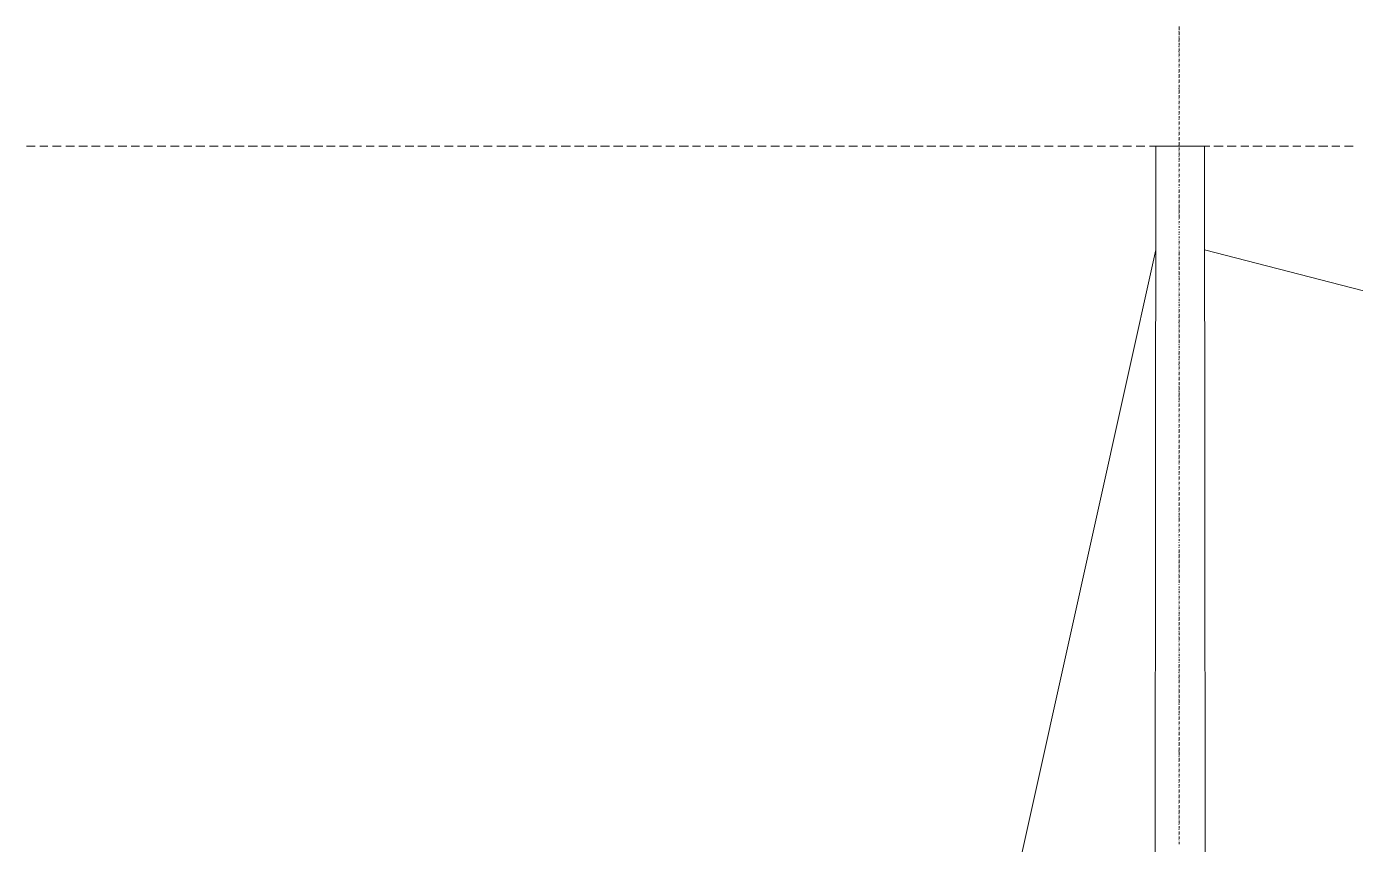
# Model space of a CAD drawing. Header units: millimetres. Extents: x 2928 to 3112, y 1220 to 1280.
# Drawn here: x 3038.499 to 3042.318, y 1256.789 to 1259.14 of the extents above; entities that cross this region are included whole.
import ezdxf

# ---------------------------------------------------------------- set-up
doc = ezdxf.new("R2010")
doc.units = ezdxf.units.MM

msp = doc.modelspace()

# ---------------------------------------------------------------- linework, layer by layer
at = {"color": 252, "linetype": 'Continuous', "lineweight": 13, "true_color": 0x989898}
for points in [[(3041.81182, 1259.12555), (3041.81016, 1259.1272), (3041.81016, 1259.1272)], [(3041.81182, 1259.11066), (3041.81016, 1259.11231), (3041.81016, 1259.11231)], [(3041.81182, 1259.13051), (3041.81182, 1259.14043), (3041.81182, 1259.14043)], [(3041.81182, 1259.11562), (3041.81182, 1259.12389), (3041.81182, 1259.12389)], [(3041.81182, 1259.10074), (3041.81182, 1259.10901), (3041.81182, 1259.10901)], [(3041.81182, 1259.09577), (3041.81016, 1259.09908), (3041.81016, 1259.09908)], [(3041.81182, 1259.08089), (3041.81016, 1259.0842), (3041.81016, 1259.0842)], [(3041.81182, 1259.066), (3041.81016, 1259.06931), (3041.81016, 1259.06931)], [(3041.81182, 1259.08585), (3041.81182, 1259.09247), (3041.81182, 1259.09247)], [(3041.81182, 1259.07097), (3041.81182, 1259.07758), (3041.81182, 1259.07758)], [(3041.81182, 1259.05277), (3041.81016, 1259.05443), (3041.81016, 1259.05443)], [(3041.81182, 1259.03789), (3041.81016, 1259.03954), (3041.81016, 1259.03954)], [(3041.81182, 1259.05608), (3041.81182, 1259.0627), (3041.81182, 1259.0627)], [(3041.81182, 1259.04119), (3041.81182, 1259.04781), (3041.81182, 1259.04781)], [(3041.81182, 1259.02631), (3041.81182, 1259.03292), (3041.81182, 1259.03292)], [(3041.81182, 1259.023), (3041.81016, 1259.02465), (3041.81016, 1259.02465)], [(3041.81182, 1259.00811), (3041.81016, 1259.00977), (3041.81016, 1259.00977)], [(3041.81182, 1258.99323), (3041.81016, 1258.99488), (3041.81016, 1258.99488)], [(3041.81182, 1259.00977), (3041.81182, 1259.01804), (3041.81182, 1259.01804)], [(3041.81182, 1258.99488), (3041.81182, 1259.00315), (3041.81182, 1259.00315)], [(3041.81182, 1258.97834), (3041.81016, 1258.98), (3041.81016, 1258.98)], [(3041.81182, 1258.96015), (3041.81016, 1258.96346), (3041.81016, 1258.96346)], [(3041.81182, 1258.98), (3041.81182, 1258.98827), (3041.81182, 1258.98827)], [(3041.81182, 1258.96511), (3041.81182, 1258.97338), (3041.81182, 1258.97338)], [(3041.81182, 1258.95022), (3041.81182, 1258.95849), (3041.81182, 1258.95849)], [(3041.81182, 1258.94692), (3041.81016, 1258.94857), (3041.81016, 1258.94857)], [(3041.81182, 1258.93203), (3041.81016, 1258.93368), (3041.81016, 1258.93368)], [(3041.81182, 1258.91714), (3041.81016, 1258.9188), (3041.81016, 1258.9188)], [(3041.81182, 1258.93534), (3041.81182, 1258.94361), (3041.81182, 1258.94361)], [(3041.81182, 1258.92045), (3041.81182, 1258.92707), (3041.81182, 1258.92707)], [(3041.81182, 1258.90226), (3041.81016, 1258.90391), (3041.81016, 1258.90391)], [(3041.81182, 1258.88737), (3041.81016, 1258.88903), (3041.81016, 1258.88903)], [(3041.81182, 1258.90557), (3041.81182, 1258.91218), (3041.81182, 1258.91218)], [(3041.81182, 1258.89068), (3041.81182, 1258.8973), (3041.81182, 1258.8973)], [(3041.81182, 1258.87579), (3041.81182, 1258.88241), (3041.81182, 1258.88241)], [(3041.81182, 1258.87249), (3041.81016, 1258.87414), (3041.81016, 1258.87414)], [(3041.81182, 1258.8576), (3041.81016, 1258.85925), (3041.81016, 1258.85925)], [(3041.81182, 1258.84271), (3041.81016, 1258.84437), (3041.81016, 1258.84437)], [(3041.81182, 1258.86091), (3041.81182, 1258.86752), (3041.81182, 1258.86752)], [(3041.81182, 1258.84602), (3041.81182, 1258.85264), (3041.81182, 1258.85264)], [(3041.81182, 1258.82783), (3041.81016, 1258.82948), (3041.81016, 1258.82948)], [(3041.81182, 1258.81294), (3041.81016, 1258.8146), (3041.81016, 1258.8146)], [(3041.81182, 1258.82948), (3041.81182, 1258.83775), (3041.81182, 1258.83775)], [(3041.81182, 1258.8146), (3041.81182, 1258.82287), (3041.81182, 1258.82287)], [(3041.81182, 1258.79971), (3041.81182, 1258.80798), (3041.81182, 1258.80798)], [(3038.52369, 1258.7964), (3038.49888, 1258.7964), (3038.49888, 1258.7964)], [(3038.56007, 1258.7964), (3038.53692, 1258.7964), (3038.53692, 1258.7964)], [(3038.59812, 1258.7964), (3038.57331, 1258.7964), (3038.57331, 1258.7964)], [(3038.63616, 1258.7964), (3038.61135, 1258.7964), (3038.61135, 1258.7964)], [(3038.6742, 1258.7964), (3038.64939, 1258.7964), (3038.64939, 1258.7964)], [(3038.71059, 1258.7964), (3038.68578, 1258.7964), (3038.68578, 1258.7964)], [(3038.74863, 1258.7964), (3038.72382, 1258.7964), (3038.72382, 1258.7964)], [(3038.78667, 1258.7964), (3038.76186, 1258.7964), (3038.76186, 1258.7964)], [(3038.82306, 1258.7964), (3038.7999, 1258.7964), (3038.7999, 1258.7964)], [(3038.8611, 1258.7964), (3038.83629, 1258.7964), (3038.83629, 1258.7964)], [(3038.89914, 1258.7964), (3038.87433, 1258.7964), (3038.87433, 1258.7964)], [(3038.93718, 1258.7964), (3038.91237, 1258.7964), (3038.91237, 1258.7964)], [(3038.97357, 1258.7964), (3038.95042, 1258.7964), (3038.95042, 1258.7964)], [(3039.01161, 1258.7964), (3038.98515, 1258.7964), (3038.98515, 1258.7964)], [(3039.04966, 1258.7964), (3039.02485, 1258.7964), (3039.02485, 1258.7964)], [(3039.08604, 1258.7964), (3039.06289, 1258.7964), (3039.06289, 1258.7964)], [(3039.12408, 1258.7964), (3039.09762, 1258.7964), (3039.09762, 1258.7964)], [(3039.16213, 1258.7964), (3039.13566, 1258.7964), (3039.13566, 1258.7964)], [(3039.20017, 1258.7964), (3039.1737, 1258.7964), (3039.1737, 1258.7964)], [(3039.23656, 1258.7964), (3039.21175, 1258.7964), (3039.21175, 1258.7964)], [(3039.2746, 1258.7964), (3039.24813, 1258.7964), (3039.24813, 1258.7964)], [(3039.31264, 1258.7964), (3039.28618, 1258.7964), (3039.28618, 1258.7964)], [(3039.35068, 1258.7964), (3039.32422, 1258.7964), (3039.32422, 1258.7964)], [(3039.38542, 1258.7964), (3039.36061, 1258.7964), (3039.36061, 1258.7964)], [(3039.42346, 1258.7964), (3039.39865, 1258.7964), (3039.39865, 1258.7964)], [(3039.4615, 1258.7964), (3039.43669, 1258.7964), (3039.43669, 1258.7964)], [(3039.49789, 1258.7964), (3039.47473, 1258.7964), (3039.47473, 1258.7964)], [(3039.53593, 1258.7964), (3039.51112, 1258.7964), (3039.51112, 1258.7964)], [(3039.57397, 1258.7964), (3039.54916, 1258.7964), (3039.54916, 1258.7964)], [(3039.61201, 1258.7964), (3039.5872, 1258.7964), (3039.5872, 1258.7964)], [(3039.6484, 1258.7964), (3039.62359, 1258.7964), (3039.62359, 1258.7964)], [(3039.68644, 1258.7964), (3039.66163, 1258.7964), (3039.66163, 1258.7964)], [(3039.72448, 1258.7964), (3039.69967, 1258.7964), (3039.69967, 1258.7964)], [(3039.76087, 1258.7964), (3039.73771, 1258.7964), (3039.73771, 1258.7964)], [(3039.79891, 1258.7964), (3039.7741, 1258.7964), (3039.7741, 1258.7964)], [(3039.83695, 1258.7964), (3039.81214, 1258.7964), (3039.81214, 1258.7964)], [(3039.875, 1258.7964), (3039.85019, 1258.7964), (3039.85019, 1258.7964)], [(3039.91138, 1258.7964), (3039.88492, 1258.7964), (3039.88492, 1258.7964)], [(3039.94943, 1258.7964), (3039.92462, 1258.7964), (3039.92462, 1258.7964)], [(3039.98747, 1258.7964), (3039.96266, 1258.7964), (3039.96266, 1258.7964)], [(3040.02385, 1258.7964), (3040.0007, 1258.7964), (3040.0007, 1258.7964)], [(3040.0619, 1258.7964), (3040.03543, 1258.7964), (3040.03543, 1258.7964)], [(3040.09994, 1258.7964), (3040.07347, 1258.7964), (3040.07347, 1258.7964)], [(3040.13798, 1258.7964), (3040.11152, 1258.7964), (3040.11152, 1258.7964)], [(3040.17437, 1258.7964), (3040.1479, 1258.7964), (3040.1479, 1258.7964)], [(3040.21241, 1258.7964), (3040.18595, 1258.7964), (3040.18595, 1258.7964)], [(3040.25045, 1258.7964), (3040.22399, 1258.7964), (3040.22399, 1258.7964)], [(3040.28518, 1258.7964), (3040.26203, 1258.7964), (3040.26203, 1258.7964)], [(3040.32323, 1258.7964), (3040.29842, 1258.7964), (3040.29842, 1258.7964)], [(3040.36127, 1258.7964), (3040.33646, 1258.7964), (3040.33646, 1258.7964)], [(3040.40096, 1258.7964), (3040.3745, 1258.7964), (3040.3745, 1258.7964)], [(3040.4357, 1258.7964), (3040.41254, 1258.7964), (3040.41254, 1258.7964)], [(3040.47374, 1258.7964), (3040.44893, 1258.7964), (3040.44893, 1258.7964)], [(3040.51178, 1258.7964), (3040.48697, 1258.7964), (3040.48697, 1258.7964)], [(3040.54817, 1258.7964), (3040.52501, 1258.7964), (3040.52501, 1258.7964)], [(3040.58621, 1258.7964), (3040.5614, 1258.7964), (3040.5614, 1258.7964)], [(3040.62425, 1258.7964), (3040.59944, 1258.7964), (3040.59944, 1258.7964)], [(3040.66229, 1258.7964), (3040.63748, 1258.7964), (3040.63748, 1258.7964)], [(3040.69868, 1258.7964), (3040.67553, 1258.7964), (3040.67553, 1258.7964)], [(3040.73672, 1258.7964), (3040.71191, 1258.7964), (3040.71191, 1258.7964)], [(3040.77477, 1258.7964), (3040.74996, 1258.7964), (3040.74996, 1258.7964)], [(3040.81115, 1258.7964), (3040.788, 1258.7964), (3040.788, 1258.7964)], [(3040.84919, 1258.7964), (3040.82438, 1258.7964), (3040.82438, 1258.7964)], [(3040.88724, 1258.7964), (3040.86243, 1258.7964), (3040.86243, 1258.7964)], [(3040.92528, 1258.7964), (3040.90047, 1258.7964), (3040.90047, 1258.7964)], [(3040.96167, 1258.7964), (3040.93851, 1258.7964), (3040.93851, 1258.7964)], [(3040.99971, 1258.7964), (3040.97324, 1258.7964), (3040.97324, 1258.7964)], [(3041.03775, 1258.7964), (3041.01129, 1258.7964), (3041.01129, 1258.7964)], [(3041.07579, 1258.7964), (3041.04933, 1258.7964), (3041.04933, 1258.7964)], [(3041.11218, 1258.7964), (3041.08572, 1258.7964), (3041.08572, 1258.7964)], [(3041.15022, 1258.7964), (3041.12376, 1258.7964), (3041.12376, 1258.7964)], [(3041.18826, 1258.7964), (3041.1618, 1258.7964), (3041.1618, 1258.7964)], [(3041.223, 1258.7964), (3041.19984, 1258.7964), (3041.19984, 1258.7964)], [(3041.26104, 1258.7964), (3041.23623, 1258.7964), (3041.23623, 1258.7964)], [(3041.30073, 1258.7964), (3041.27427, 1258.7964), (3041.27427, 1258.7964)], [(3041.33878, 1258.7964), (3041.31231, 1258.7964), (3041.31231, 1258.7964)], [(3041.37351, 1258.7964), (3041.3487, 1258.7964), (3041.3487, 1258.7964)], [(3041.41155, 1258.7964), (3041.38674, 1258.7964), (3041.38674, 1258.7964)], [(3041.44959, 1258.7964), (3041.42478, 1258.7964), (3041.42478, 1258.7964)], [(3041.48598, 1258.7964), (3041.46282, 1258.7964), (3041.46282, 1258.7964)], [(3041.52402, 1258.7964), (3041.49921, 1258.7964), (3041.49921, 1258.7964)], [(3041.56206, 1258.7964), (3041.53725, 1258.7964), (3041.53725, 1258.7964)], [(3041.60011, 1258.7964), (3041.5753, 1258.7964), (3041.5753, 1258.7964)], [(3041.63649, 1258.7964), (3041.61168, 1258.7964), (3041.61168, 1258.7964)], [(3041.67453, 1258.7964), (3041.64973, 1258.7964), (3041.64973, 1258.7964)], [(3041.71258, 1258.7964), (3041.68777, 1258.7964), (3041.68777, 1258.7964)], [(3041.74896, 1258.7964), (3041.72581, 1258.7964), (3041.72581, 1258.7964)], [(3041.78701, 1258.7964), (3041.7622, 1258.7964), (3041.7622, 1258.7964)], [(3041.82505, 1258.7964), (3041.80024, 1258.7964), (3041.80024, 1258.7964)], [(3041.81182, 1258.7964), (3041.81016, 1258.79806), (3041.81016, 1258.79806)], [(3041.81182, 1258.78152), (3041.81016, 1258.78317), (3041.81016, 1258.78317)], [(3041.81182, 1258.76663), (3041.81016, 1258.76829), (3041.81016, 1258.76829)], [(3041.81182, 1258.78483), (3041.81182, 1258.7931), (3041.81182, 1258.7931)], [(3041.81182, 1258.76994), (3041.81182, 1258.77821), (3041.81182, 1258.77821)], [(3041.81182, 1258.75505), (3041.81182, 1258.76332), (3041.81182, 1258.76332)], [(3041.86309, 1258.7964), (3041.83828, 1258.7964), (3041.83828, 1258.7964)], [(3041.89948, 1258.7964), (3041.87632, 1258.7964), (3041.87632, 1258.7964)], [(3041.93752, 1258.7964), (3041.91106, 1258.7964), (3041.91106, 1258.7964)], [(3041.97556, 1258.7964), (3041.9491, 1258.7964), (3041.9491, 1258.7964)], [(3042.01195, 1258.7964), (3041.98879, 1258.7964), (3041.98879, 1258.7964)], [(3042.04999, 1258.7964), (3042.02353, 1258.7964), (3042.02353, 1258.7964)], [(3042.08803, 1258.7964), (3042.06157, 1258.7964), (3042.06157, 1258.7964)], [(3042.12607, 1258.7964), (3042.09961, 1258.7964), (3042.09961, 1258.7964)], [(3042.16081, 1258.7964), (3042.13765, 1258.7964), (3042.13765, 1258.7964)], [(3042.2005, 1258.7964), (3042.17404, 1258.7964), (3042.17404, 1258.7964)], [(3042.23855, 1258.7964), (3042.21208, 1258.7964), (3042.21208, 1258.7964)], [(3042.27328, 1258.7964), (3042.25012, 1258.7964), (3042.25012, 1258.7964)], [(3042.31132, 1258.7964), (3042.28651, 1258.7964), (3042.28651, 1258.7964)], [(3041.81182, 1258.75175), (3041.81016, 1258.7534), (3041.81016, 1258.7534)], [(3041.81182, 1258.73686), (3041.81016, 1258.73851), (3041.81016, 1258.73851)], [(3041.81182, 1258.74017), (3041.81182, 1258.74678), (3041.81182, 1258.74678)], [(3041.81182, 1258.72528), (3041.81182, 1258.7319), (3041.81182, 1258.7319)], [(3041.81182, 1258.72197), (3041.81016, 1258.72363), (3041.81016, 1258.72363)], [(3041.81182, 1258.70709), (3041.81016, 1258.70874), (3041.81016, 1258.70874)], [(3041.81182, 1258.6922), (3041.81016, 1258.69386), (3041.81016, 1258.69386)], [(3041.81182, 1258.7104), (3041.81182, 1258.71701), (3041.81182, 1258.71701)], [(3041.81182, 1258.69551), (3041.81182, 1258.70213), (3041.81182, 1258.70213)], [(3041.81182, 1258.68228), (3041.81182, 1258.68724), (3041.81182, 1258.68724)], [(3041.81182, 1258.67732), (3041.81016, 1258.67897), (3041.81016, 1258.67897)], [(3041.81182, 1258.66243), (3041.81016, 1258.66408), (3041.81016, 1258.66408)], [(3041.81182, 1258.64754), (3041.81016, 1258.6492), (3041.81016, 1258.6492)], [(3041.81182, 1258.66408), (3041.81182, 1258.67235), (3041.81182, 1258.67235)], [(3041.81182, 1258.6492), (3041.81182, 1258.65747), (3041.81182, 1258.65747)], [(3041.81182, 1258.63266), (3041.81016, 1258.63431), (3041.81016, 1258.63431)], [(3041.81182, 1258.61612), (3041.81016, 1258.61777), (3041.81016, 1258.61777)], [(3041.81182, 1258.63431), (3041.81182, 1258.64258), (3041.81182, 1258.64258)], [(3041.81182, 1258.61943), (3041.81182, 1258.62935), (3041.81182, 1258.62935)], [(3041.81182, 1258.60454), (3041.81182, 1258.61446), (3041.81182, 1258.61446)], [(3041.81182, 1258.60123), (3041.81016, 1258.60289), (3041.81016, 1258.60289)], [(3041.81182, 1258.58635), (3041.81016, 1258.588), (3041.81016, 1258.588)], [(3041.81182, 1258.57146), (3041.81016, 1258.57311), (3041.81016, 1258.57311)], [(3041.81182, 1258.58965), (3041.81182, 1258.59958), (3041.81182, 1258.59958)], [(3041.81182, 1258.57642), (3041.81182, 1258.58138), (3041.81182, 1258.58138)], [(3041.81182, 1258.55657), (3041.81016, 1258.55823), (3041.81016, 1258.55823)], [(3041.81182, 1258.54169), (3041.81016, 1258.54334), (3041.81016, 1258.54334)], [(3041.81182, 1258.56154), (3041.81182, 1258.5665), (3041.81182, 1258.5665)], [(3041.81182, 1258.54665), (3041.81182, 1258.55161), (3041.81182, 1258.55161)], [(3041.81182, 1258.53176), (3041.81182, 1258.53673), (3041.81182, 1258.53673)], [(3041.81182, 1258.5268), (3041.81016, 1258.52846), (3041.81016, 1258.52846)], [(3041.81182, 1258.51192), (3041.81016, 1258.51357), (3041.81016, 1258.51357)], [(3041.81182, 1258.49703), (3041.81016, 1258.49869), (3041.81016, 1258.49869)], [(3041.81182, 1258.51688), (3041.81182, 1258.52349), (3041.81182, 1258.52349)], [(3041.81182, 1258.50199), (3041.81182, 1258.50861), (3041.81182, 1258.50861)], [(3041.81182, 1258.48215), (3041.81016, 1258.4838), (3041.81016, 1258.4838)], [(3041.81182, 1258.46726), (3041.81016, 1258.46891), (3041.81016, 1258.46891)], [(3041.81182, 1258.4838), (3041.81182, 1258.49372), (3041.81182, 1258.49372)], [(3041.81182, 1258.47057), (3041.81182, 1258.47884), (3041.81182, 1258.47884)], [(3041.81182, 1258.45568), (3041.81182, 1258.46395), (3041.81182, 1258.46395)], [(3041.81182, 1258.45072), (3041.81016, 1258.45237), (3041.81016, 1258.45237)], [(3041.81182, 1258.43583), (3041.81016, 1258.43749), (3041.81016, 1258.43749)], [(3041.81182, 1258.42095), (3041.81016, 1258.4226), (3041.81016, 1258.4226)], [(3041.81182, 1258.4408), (3041.81182, 1258.44907), (3041.81182, 1258.44907)], [(3041.81182, 1258.42591), (3041.81182, 1258.43418), (3041.81182, 1258.43418)], [(3041.81182, 1258.41102), (3041.81182, 1258.41929), (3041.81182, 1258.41929)], [(3041.81182, 1258.40606), (3041.81016, 1258.40772), (3041.81016, 1258.40772)], [(3041.81182, 1258.39118), (3041.81016, 1258.39283), (3041.81016, 1258.39283)], [(3041.81182, 1258.39614), (3041.81182, 1258.40275), (3041.81182, 1258.40275)], [(3041.81182, 1258.38125), (3041.81182, 1258.38787), (3041.81182, 1258.38787)], [(3041.81182, 1258.37629), (3041.81016, 1258.37794), (3041.81016, 1258.37794)], [(3041.81182, 1258.3614), (3041.81016, 1258.36306), (3041.81016, 1258.36306)], [(3041.81182, 1258.34652), (3041.81016, 1258.34817), (3041.81016, 1258.34817)], [(3041.81182, 1258.36637), (3041.81182, 1258.37298), (3041.81182, 1258.37298)], [(3041.81182, 1258.35148), (3041.81182, 1258.3581), (3041.81182, 1258.3581)], [(3041.81182, 1258.33659), (3041.81182, 1258.34321), (3041.81182, 1258.34321)], [(3041.81182, 1258.33163), (3041.81016, 1258.33329), (3041.81016, 1258.33329)], [(3041.81182, 1258.31675), (3041.81016, 1258.3184), (3041.81016, 1258.3184)], [(3041.81182, 1258.30186), (3041.81016, 1258.30517), (3041.81016, 1258.30517)], [(3041.81182, 1258.32005), (3041.81182, 1258.32832), (3041.81182, 1258.32832)], [(3041.81182, 1258.30517), (3041.81182, 1258.31344), (3041.81182, 1258.31344)], [(3041.81182, 1258.28697), (3041.81016, 1258.29028), (3041.81016, 1258.29028)], [(3041.81182, 1258.27043), (3041.81016, 1258.27209), (3041.81016, 1258.27209)], [(3041.81182, 1258.29028), (3041.81182, 1258.29855), (3041.81182, 1258.29855)], [(3041.81182, 1258.2754), (3041.81182, 1258.28367), (3041.81182, 1258.28367)], [(3041.81182, 1258.26051), (3041.81182, 1258.26878), (3041.81182, 1258.26878)], [(3041.81182, 1258.25555), (3041.81016, 1258.2572), (3041.81016, 1258.2572)], [(3041.81182, 1258.24066), (3041.81016, 1258.24232), (3041.81016, 1258.24232)], [(3041.81182, 1258.22578), (3041.81016, 1258.22743), (3041.81016, 1258.22743)], [(3041.81182, 1258.24562), (3041.81182, 1258.25389), (3041.81182, 1258.25389)], [(3041.81182, 1258.23074), (3041.81182, 1258.23901), (3041.81182, 1258.23901)], [(3041.81182, 1258.21089), (3041.81016, 1258.21255), (3041.81016, 1258.21255)], [(3041.81182, 1258.19601), (3041.81016, 1258.19931), (3041.81016, 1258.19931)], [(3041.81182, 1258.21585), (3041.81182, 1258.22247), (3041.81182, 1258.22247)], [(3041.81182, 1258.20097), (3041.81182, 1258.20758), (3041.81182, 1258.20758)], [(3041.81182, 1258.18608), (3041.81182, 1258.1927), (3041.81182, 1258.1927)], [(3041.81182, 1258.18112), (3041.81016, 1258.18443), (3041.81016, 1258.18443)], [(3041.81182, 1258.16623), (3041.81016, 1258.16954), (3041.81016, 1258.16954)], [(3041.81182, 1258.153), (3041.81016, 1258.15466), (3041.81016, 1258.15466)], [(3041.81182, 1258.1712), (3041.81182, 1258.17781), (3041.81182, 1258.17781)], [(3041.81182, 1258.15631), (3041.81182, 1258.16293), (3041.81182, 1258.16293)], [(3041.81182, 1258.13812), (3041.81016, 1258.13977), (3041.81016, 1258.13977)], [(3041.81182, 1258.12323), (3041.81016, 1258.12488), (3041.81016, 1258.12488)], [(3041.81182, 1258.13977), (3041.81182, 1258.14804), (3041.81182, 1258.14804)], [(3041.81182, 1258.12488), (3041.81182, 1258.13315), (3041.81182, 1258.13315)], [(3041.81182, 1258.11), (3041.81182, 1258.11827), (3041.81182, 1258.11827)], [(3041.81182, 1258.10504), (3041.81016, 1258.10669), (3041.81016, 1258.10669)], [(3041.81182, 1258.09015), (3041.81016, 1258.09346), (3041.81016, 1258.09346)], [(3041.81182, 1258.07526), (3041.81016, 1258.07857), (3041.81016, 1258.07857)], [(3041.81182, 1258.09511), (3041.81182, 1258.10338), (3041.81182, 1258.10338)], [(3041.81182, 1258.08023), (3041.81182, 1258.0885), (3041.81182, 1258.0885)], [(3041.81182, 1258.06038), (3041.81016, 1258.06369), (3041.81016, 1258.06369)], [(3041.81182, 1258.04715), (3041.81016, 1258.0488), (3041.81016, 1258.0488)], [(3041.81182, 1258.06534), (3041.81182, 1258.07361), (3041.81182, 1258.07361)], [(3041.81182, 1258.05045), (3041.81182, 1258.05707), (3041.81182, 1258.05707)], [(3041.81182, 1258.03557), (3041.81182, 1258.04218), (3041.81182, 1258.04218)], [(3041.81182, 1258.03226), (3041.81016, 1258.03391), (3041.81016, 1258.03391)], [(3041.81182, 1258.01737), (3041.81016, 1258.01903), (3041.81016, 1258.01903)], [(3041.81182, 1258.00249), (3041.81016, 1258.00414), (3041.81016, 1258.00414)], [(3041.81182, 1258.02068), (3041.81182, 1258.0273), (3041.81182, 1258.0273)], [(3041.81182, 1258.0058), (3041.81182, 1258.01241), (3041.81182, 1258.01241)], [(3041.81182, 1257.9876), (3041.81016, 1257.98926), (3041.81016, 1257.98926)], [(3041.81182, 1257.97272), (3041.81016, 1257.97437), (3041.81016, 1257.97437)], [(3041.81182, 1257.99091), (3041.81182, 1257.99753), (3041.81182, 1257.99753)], [(3041.81182, 1257.97437), (3041.81182, 1257.98264), (3041.81182, 1257.98264)], [(3041.81182, 1257.95948), (3041.81182, 1257.96775), (3041.81182, 1257.96775)], [(3041.81182, 1257.95783), (3041.81016, 1257.95948), (3041.81016, 1257.95948)], [(3041.81182, 1257.94295), (3041.81016, 1257.9446), (3041.81016, 1257.9446)], [(3041.81182, 1257.92641), (3041.81016, 1257.92806), (3041.81016, 1257.92806)], [(3041.81182, 1257.9446), (3041.81182, 1257.95287), (3041.81182, 1257.95287)], [(3041.81182, 1257.92971), (3041.81182, 1257.93798), (3041.81182, 1257.93798)], [(3041.81182, 1257.91483), (3041.81182, 1257.9231), (3041.81182, 1257.9231)], [(3041.81182, 1257.91152), (3041.81016, 1257.91317), (3041.81016, 1257.91317)], [(3041.81182, 1257.89663), (3041.81016, 1257.89829), (3041.81016, 1257.89829)], [(3041.81182, 1257.89994), (3041.81182, 1257.90821), (3041.81182, 1257.90821)], [(3041.81182, 1257.88506), (3041.81182, 1257.89333), (3041.81182, 1257.89333)], [(3041.81182, 1257.88175), (3041.81016, 1257.8834), (3041.81016, 1257.8834)], [(3041.81182, 1257.86686), (3041.81016, 1257.86852), (3041.81016, 1257.86852)], [(3041.81182, 1257.85198), (3041.81016, 1257.85363), (3041.81016, 1257.85363)], [(3041.81182, 1257.87017), (3041.81182, 1257.87679), (3041.81182, 1257.87679)], [(3041.81182, 1257.85528), (3041.81182, 1257.8619), (3041.81182, 1257.8619)], [(3041.81182, 1257.8404), (3041.81182, 1257.84701), (3041.81182, 1257.84701)], [(3041.81182, 1257.83709), (3041.81016, 1257.83874), (3041.81016, 1257.83874)], [(3041.81182, 1257.8222), (3041.81016, 1257.82386), (3041.81016, 1257.82386)], [(3041.81182, 1257.80732), (3041.81016, 1257.80897), (3041.81016, 1257.80897)], [(3041.81182, 1257.82551), (3041.81182, 1257.83213), (3041.81182, 1257.83213)], [(3041.81182, 1257.81063), (3041.81182, 1257.81724), (3041.81182, 1257.81724)], [(3041.81182, 1257.79243), (3041.81016, 1257.79409), (3041.81016, 1257.79409)], [(3041.81182, 1257.77755), (3041.81016, 1257.7792), (3041.81016, 1257.7792)], [(3041.81182, 1257.79409), (3041.81182, 1257.80236), (3041.81182, 1257.80236)], [(3041.81182, 1257.7792), (3041.81182, 1257.78747), (3041.81182, 1257.78747)], [(3041.81182, 1257.76431), (3041.81182, 1257.77258), (3041.81182, 1257.77258)], [(3041.81182, 1257.76266), (3041.81016, 1257.76431), (3041.81016, 1257.76431)], [(3041.81182, 1257.74612), (3041.81016, 1257.74777), (3041.81016, 1257.74777)], [(3041.81182, 1257.73123), (3041.81016, 1257.73289), (3041.81016, 1257.73289)], [(3041.81182, 1257.74943), (3041.81182, 1257.7577), (3041.81182, 1257.7577)], [(3041.81182, 1257.73454), (3041.81182, 1257.74281), (3041.81182, 1257.74281)], [(3041.81182, 1257.71635), (3041.81016, 1257.718), (3041.81016, 1257.718)], [(3041.81182, 1257.70146), (3041.81016, 1257.70312), (3041.81016, 1257.70312)], [(3041.81182, 1257.71966), (3041.81182, 1257.72958), (3041.81182, 1257.72958)], [(3041.81182, 1257.70477), (3041.81182, 1257.71139), (3041.81182, 1257.71139)], [(3041.81182, 1257.68988), (3041.81182, 1257.6965), (3041.81182, 1257.6965)], [(3041.81182, 1257.68658), (3041.81016, 1257.68823), (3041.81016, 1257.68823)], [(3041.81182, 1257.67169), (3041.81016, 1257.67334), (3041.81016, 1257.67334)], [(3041.81182, 1257.65681), (3041.81016, 1257.65846), (3041.81016, 1257.65846)], [(3041.81182, 1257.67665), (3041.81182, 1257.68161), (3041.81182, 1257.68161)], [(3041.81182, 1257.66177), (3041.81182, 1257.66673), (3041.81182, 1257.66673)], [(3041.81182, 1257.64192), (3041.81016, 1257.64357), (3041.81016, 1257.64357)], [(3041.81182, 1257.62703), (3041.81016, 1257.62869), (3041.81016, 1257.62869)], [(3041.81182, 1257.64688), (3041.81182, 1257.65184), (3041.81182, 1257.65184)], [(3041.81182, 1257.62869), (3041.81182, 1257.63696), (3041.81182, 1257.63696)], [(3041.81182, 1257.6138), (3041.81182, 1257.62373), (3041.81182, 1257.62373)], [(3041.81182, 1257.61215), (3041.81016, 1257.6138), (3041.81016, 1257.6138)], [(3041.81182, 1257.59726), (3041.81016, 1257.59892), (3041.81016, 1257.59892)], [(3041.81182, 1257.58072), (3041.81016, 1257.58238), (3041.81016, 1257.58238)], [(3041.81182, 1257.59892), (3041.81182, 1257.60884), (3041.81182, 1257.60884)], [(3041.81182, 1257.58403), (3041.81182, 1257.59395), (3041.81182, 1257.59395)], [(3041.81182, 1257.5708), (3041.81182, 1257.57907), (3041.81182, 1257.57907)], [(3041.81182, 1257.56584), (3041.81016, 1257.56749), (3041.81016, 1257.56749)], [(3041.81182, 1257.55095), (3041.81016, 1257.5526), (3041.81016, 1257.5526)], [(3041.81182, 1257.55591), (3041.81182, 1257.56418), (3041.81182, 1257.56418)], [(3041.81182, 1257.54103), (3041.81182, 1257.5493), (3041.81182, 1257.5493)], [(3041.81182, 1257.53606), (3041.81016, 1257.53772), (3041.81016, 1257.53772)], [(3041.81182, 1257.52118), (3041.81016, 1257.52283), (3041.81016, 1257.52283)], [(3041.81182, 1257.50629), (3041.81016, 1257.50795), (3041.81016, 1257.50795)], [(3041.81182, 1257.52614), (3041.81182, 1257.5311), (3041.81182, 1257.5311)], [(3041.81182, 1257.51125), (3041.81182, 1257.51787), (3041.81182, 1257.51787)], [(3041.81182, 1257.49637), (3041.81182, 1257.50298), (3041.81182, 1257.50298)], [(3041.81182, 1257.49141), (3041.81016, 1257.49306), (3041.81016, 1257.49306)], [(3041.81182, 1257.47652), (3041.81016, 1257.47817), (3041.81016, 1257.47817)], [(3041.81182, 1257.48148), (3041.81182, 1257.4881), (3041.81182, 1257.4881)], [(3041.81182, 1257.4666), (3041.81182, 1257.47321), (3041.81182, 1257.47321)], [(3041.81182, 1257.46163), (3041.81016, 1257.46329), (3041.81016, 1257.46329)], [(3041.81182, 1257.44675), (3041.81016, 1257.4484), (3041.81016, 1257.4484)], [(3041.81182, 1257.43186), (3041.81016, 1257.43352), (3041.81016, 1257.43352)], [(3041.81182, 1257.45006), (3041.81182, 1257.45833), (3041.81182, 1257.45833)], [(3041.81182, 1257.43517), (3041.81182, 1257.44344), (3041.81182, 1257.44344)], [(3041.81182, 1257.42028), (3041.81182, 1257.42855), (3041.81182, 1257.42855)], [(3041.81182, 1257.41698), (3041.81016, 1257.41863), (3041.81016, 1257.41863)], [(3041.81182, 1257.40044), (3041.81016, 1257.40209), (3041.81016, 1257.40209)], [(3041.81182, 1257.38555), (3041.81016, 1257.3872), (3041.81016, 1257.3872)], [(3041.81182, 1257.4054), (3041.81182, 1257.41367), (3041.81182, 1257.41367)], [(3041.81182, 1257.39051), (3041.81182, 1257.39878), (3041.81182, 1257.39878)], [(3041.81182, 1257.37067), (3041.81016, 1257.37232), (3041.81016, 1257.37232)], [(3041.81182, 1257.35578), (3041.81016, 1257.35743), (3041.81016, 1257.35743)], [(3041.81182, 1257.37563), (3041.81182, 1257.3839), (3041.81182, 1257.3839)], [(3041.81182, 1257.36074), (3041.81182, 1257.36736), (3041.81182, 1257.36736)], [(3041.81182, 1257.34586), (3041.81182, 1257.35247), (3041.81182, 1257.35247)], [(3041.81182, 1257.34089), (3041.81016, 1257.34255), (3041.81016, 1257.34255)], [(3041.81182, 1257.32601), (3041.81016, 1257.32766), (3041.81016, 1257.32766)], [(3041.81182, 1257.31112), (3041.81016, 1257.31278), (3041.81016, 1257.31278)], [(3041.81182, 1257.33097), (3041.81182, 1257.33759), (3041.81182, 1257.33759)], [(3041.81182, 1257.31608), (3041.81182, 1257.3227), (3041.81182, 1257.3227)], [(3041.81182, 1257.29624), (3041.81016, 1257.29954), (3041.81016, 1257.29954)], [(3041.81182, 1257.28135), (3041.81016, 1257.28466), (3041.81016, 1257.28466)], [(3041.81182, 1257.3012), (3041.81182, 1257.30781), (3041.81182, 1257.30781)], [(3041.81182, 1257.28631), (3041.81182, 1257.29293), (3041.81182, 1257.29293)], [(3041.81182, 1257.26977), (3041.81182, 1257.27804), (3041.81182, 1257.27804)], [(3041.81182, 1257.26646), (3041.81016, 1257.26977), (3041.81016, 1257.26977)], [(3041.81182, 1257.25323), (3041.81016, 1257.25489), (3041.81016, 1257.25489)], [(3041.81182, 1257.23504), (3041.81016, 1257.23669), (3041.81016, 1257.23669)], [(3041.81182, 1257.25489), (3041.81182, 1257.26316), (3041.81182, 1257.26316)], [(3041.81182, 1257.24), (3041.81182, 1257.24827), (3041.81182, 1257.24827)], [(3041.81182, 1257.22015), (3041.81016, 1257.22181), (3041.81016, 1257.22181)], [(3041.81182, 1257.20527), (3041.81016, 1257.20692), (3041.81016, 1257.20692)], [(3041.81182, 1257.22511), (3041.81182, 1257.23338), (3041.81182, 1257.23338)], [(3041.81182, 1257.21023), (3041.81182, 1257.2185), (3041.81182, 1257.2185)], [(3041.81182, 1257.19534), (3041.81182, 1257.20361), (3041.81182, 1257.20361)], [(3041.81182, 1257.19038), (3041.81016, 1257.19369), (3041.81016, 1257.19369)], [(3041.81182, 1257.17549), (3041.81016, 1257.1788), (3041.81016, 1257.1788)], [(3041.81182, 1257.16061), (3041.81016, 1257.16392), (3041.81016, 1257.16392)], [(3041.81182, 1257.18046), (3041.81182, 1257.18707), (3041.81182, 1257.18707)], [(3041.81182, 1257.16557), (3041.81182, 1257.17219), (3041.81182, 1257.17219)], [(3041.81182, 1257.14738), (3041.81016, 1257.14903), (3041.81016, 1257.14903)], [(3041.81182, 1257.13249), (3041.81016, 1257.13414), (3041.81016, 1257.13414)], [(3041.81182, 1257.15068), (3041.81182, 1257.1573), (3041.81182, 1257.1573)], [(3041.81182, 1257.1358), (3041.81182, 1257.14241), (3041.81182, 1257.14241)], [(3041.81182, 1257.12091), (3041.81182, 1257.12753), (3041.81182, 1257.12753)], [(3041.81182, 1257.1176), (3041.81016, 1257.11926), (3041.81016, 1257.11926)], [(3041.81182, 1257.10272), (3041.81016, 1257.10437), (3041.81016, 1257.10437)], [(3041.81182, 1257.08783), (3041.81016, 1257.08949), (3041.81016, 1257.08949)], [(3041.81182, 1257.10437), (3041.81182, 1257.11264), (3041.81182, 1257.11264)], [(3041.81182, 1257.08949), (3041.81182, 1257.09776), (3041.81182, 1257.09776)], [(3041.81182, 1257.0746), (3041.81182, 1257.08287), (3041.81182, 1257.08287)], [(3041.81182, 1257.07295), (3041.81016, 1257.0746), (3041.81016, 1257.0746)], [(3041.81182, 1257.05475), (3041.81016, 1257.05806), (3041.81016, 1257.05806)], [(3041.81182, 1257.05972), (3041.81182, 1257.06799), (3041.81182, 1257.06799)], [(3041.81182, 1257.04483), (3041.81182, 1257.0531), (3041.81182, 1257.0531)], [(3041.81182, 1257.04152), (3041.81016, 1257.04318), (3041.81016, 1257.04318)], [(3041.81182, 1257.02664), (3041.81016, 1257.02829), (3041.81016, 1257.02829)], [(3041.81182, 1257.01175), (3041.81016, 1257.0134), (3041.81016, 1257.0134)], [(3041.81182, 1257.02994), (3041.81182, 1257.03821), (3041.81182, 1257.03821)], [(3041.81182, 1257.01506), (3041.81182, 1257.02167), (3041.81182, 1257.02167)], [(3041.81182, 1257.00017), (3041.81182, 1257.00679), (3041.81182, 1257.00679)], [(3041.81182, 1256.99686), (3041.81016, 1256.99852), (3041.81016, 1256.99852)], [(3041.81182, 1256.98198), (3041.81016, 1256.98363), (3041.81016, 1256.98363)], [(3041.81182, 1256.96709), (3041.81016, 1256.96875), (3041.81016, 1256.96875)], [(3041.81182, 1256.98529), (3041.81182, 1256.9919), (3041.81182, 1256.9919)], [(3041.81182, 1256.9704), (3041.81182, 1256.97702), (3041.81182, 1256.97702)], [(3041.81182, 1256.95221), (3041.81016, 1256.95386), (3041.81016, 1256.95386)], [(3041.81182, 1256.93732), (3041.81016, 1256.93897), (3041.81016, 1256.93897)], [(3041.81182, 1256.95551), (3041.81182, 1256.96213), (3041.81182, 1256.96213)], [(3041.81182, 1256.94063), (3041.81182, 1256.94724), (3041.81182, 1256.94724)], [(3041.81182, 1256.92409), (3041.81182, 1256.93236), (3041.81182, 1256.93236)], [(3041.81182, 1256.92243), (3041.81016, 1256.92409), (3041.81016, 1256.92409)], [(3041.81182, 1256.90755), (3041.81016, 1256.9092), (3041.81016, 1256.9092)], [(3041.81182, 1256.89101), (3041.81016, 1256.89266), (3041.81016, 1256.89266)], [(3041.81182, 1256.9092), (3041.81182, 1256.91747), (3041.81182, 1256.91747)], [(3041.81182, 1256.89432), (3041.81182, 1256.90259), (3041.81182, 1256.90259)], [(3041.81182, 1256.87612), (3041.81016, 1256.87778), (3041.81016, 1256.87778)], [(3041.81182, 1256.86124), (3041.81016, 1256.86289), (3041.81016, 1256.86289)], [(3041.81182, 1256.87943), (3041.81182, 1256.8877), (3041.81182, 1256.8877)], [(3041.81182, 1256.86454), (3041.81182, 1256.87281), (3041.81182, 1256.87281)], [(3041.81182, 1256.84966), (3041.81182, 1256.85793), (3041.81182, 1256.85793)], [(3041.81182, 1256.84635), (3041.81016, 1256.848), (3041.81016, 1256.848)], [(3041.81182, 1256.83146), (3041.81016, 1256.83312), (3041.81016, 1256.83312)], [(3041.81182, 1256.81658), (3041.81016, 1256.81823), (3041.81016, 1256.81823)], [(3041.81182, 1256.83477), (3041.81182, 1256.84139), (3041.81182, 1256.84139)], [(3041.81182, 1256.81989), (3041.81182, 1256.8265), (3041.81182, 1256.8265)], [(3041.81182, 1256.80169), (3041.81016, 1256.80335), (3041.81016, 1256.80335)], [(3041.81182, 1256.805), (3041.81182, 1256.81162), (3041.81182, 1256.81162)], [(3041.81182, 1256.79012), (3041.81182, 1256.79673), (3041.81182, 1256.79673)]]:
    msp.add_lwpolyline(points, dxfattribs=at)
at = {"color": 7, "linetype": 'Continuous', "lineweight": 5, "true_color": 0x000007}
for points in [[(3041.8879, 1254.76894), (3041.88459, 1258.7964), (3041.744, 1258.7964), (3041.74069, 1254.76894)], [(3040.874, 1254.57873), (3041.744, 1258.49869), (3041.744, 1258.49869)], [(3045.87732, 1257.46825), (3041.88459, 1258.49869), (3041.88459, 1258.49869)]]:
    msp.add_lwpolyline(points, dxfattribs=at)
for points in [[(3041.92263, 1254.66474), (3043.66924, 1254.8748), (3045.17107, 1256.00116), (3045.86574, 1257.61876)], [(3041.92263, 1254.52581), (3043.73044, 1254.73752), (3045.28685, 1255.90192), (3045.99971, 1257.57741)]]:
    msp.add_open_spline(points, degree=3, dxfattribs=at)

doc.saveas('drawing.dxf')
